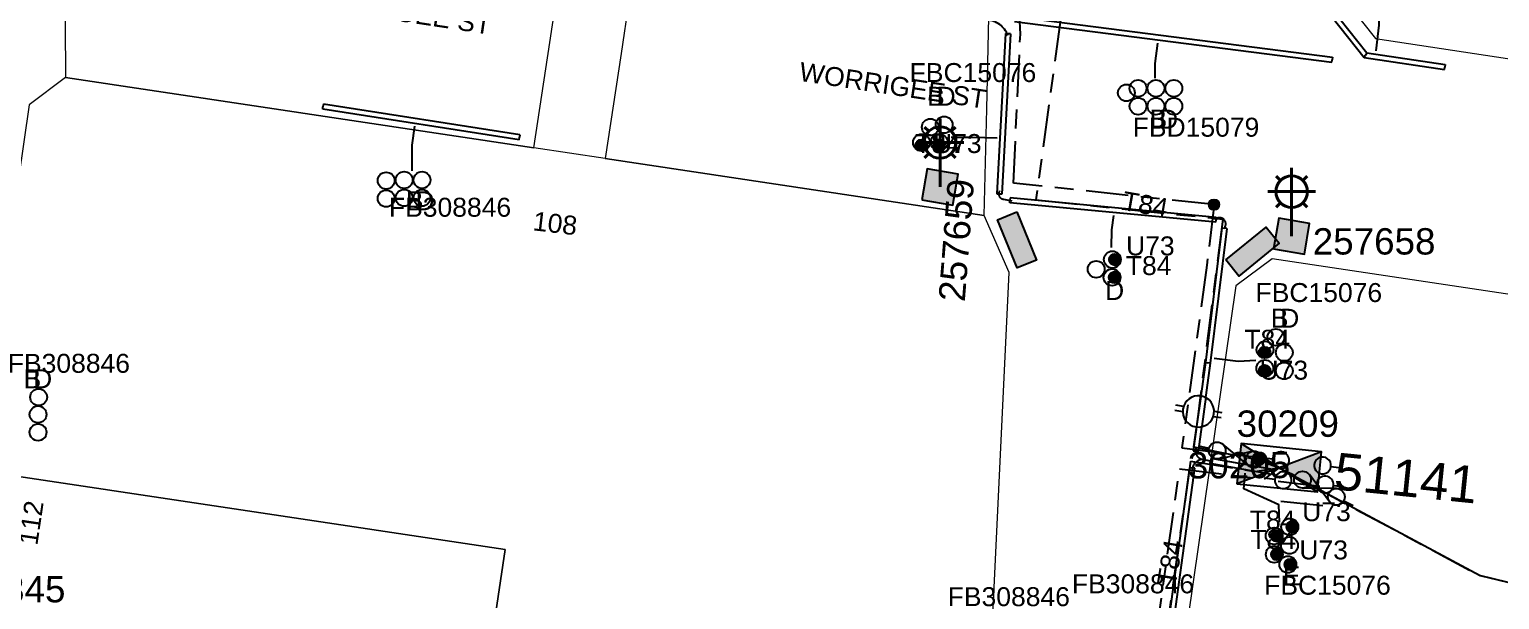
# Model space of a CAD drawing. Header units: metres. Extents: x 280709 to 281347, y 6137535 to 6138306.
# Drawn here: x 280893.6 to 281033.1, y 6137952.8 to 6138006.9 of the extents above; entities that cross this region are included whole.
import ezdxf
from ezdxf.enums import TextEntityAlignment as Align

# ---------------------------------------------------------------- set-up
doc = ezdxf.new("R2010")
doc.units = ezdxf.units.M
doc.linetypes.add('Cable Exist UG', pattern=[8.2, 4, -1.2, 1.8, -1.2])
doc.layers.get('0').update_dxf_attribs({"color": 6})
for name, color, linetype in [('_User DUCT CONFIGS', 7, 'Continuous'), ('Duct_SP_EXT', 7, 'Continuous'), ('Equip_HV_EXT', 7, 'Continuous'), ('Equip_LV_EXT', 7, 'Continuous'), ('Equip_SP_SL_EXT', 7, 'Continuous'), ('Mains_HV_EXT', 7, 'Continuous'), ('Mains_LV_EXT', 7, 'Continuous'), ('Services_SP_EXT', 7, 'Continuous'), ('Sub_SP_EXT', 7, 'Continuous'), ('SupportsOH_SP_TR_HV_LV_SL_EXT', 7, 'Continuous'), ('SupportsUG_SP_LV_EXT', 7, 'Continuous'), ('SupportsUG_SP_LV_SL_EXT', 7, 'Continuous'), ('Trench_SP_EXT', 7, 'Continuous')]:
    doc.layers.add(name, color=color, linetype=linetype)
doc.layers.add('Cadastre Land Parcels_SP_EXT', color=9, linetype='Continuous', lineweight=5)
doc.layers.add('Cadastre Roads_SP_EXT', color=9, linetype='Continuous', lineweight=5)
doc.styles.add('COLUMN_LABEL', font='arial.ttf')
doc.styles.add('iecARIAL', font='arial.ttf', dxfattribs={"height": 2})
doc.styles.add('PIT_LABEL', font='arial.ttf')
doc.styles.add('POLE_LABEL', font='arial.ttf')
doc.styles.get("Standard").update_dxf_attribs({"font": 'arial.ttf'})
doc.styles.add('SWITCH_LABEL', font='arial.ttf', dxfattribs={"height": 2.5})

# ---------------------------------------------------------------- blocks, each defined once
blk = doc.blocks.new('SUB_PADMOUNT_EXT')
for points in [[(0, 0), (-3.84, 1.92), (-3.84, -1.92)], [(0, 0), (3.84, 1.92), (3.84, -1.92)]]:
    blk.add_hatch(color=256).paths.add_polyline_path(points)
for p, q in [((3.84, 1.92), (-3.84, -1.92)), ((-3.84, 1.92), (3.84, -1.92))]:
    blk.add_line(p, q)
blk.add_lwpolyline([(-3.84, -1.92), (3.84, -1.92), (3.84, 1.92), (-3.84, 1.92)], close=True)
for tag, height, flags, p in [('ASSET_NUM', 3.5, 8, (2, 2)), ('STREET_CODE', 0.2, 9, (1.5, 0)), ('CONSTRUCTED_VOLTAGE', 0.2, 9, (1.5, -0.2)), ('OPERATING_VOLTAGE', 0.2, 9, (1.5, -0.6)), ('ORIENTATION', 0.2, 9, (1.5, -0.8)), ('OWNED_BY', 0.2, 9, (1.5, -1)), ('OPERATED_BY', 0.2, 9, (1.5, -1.2)), ('NO_PHASES', 0.2, 9, (1.5, -0.4)), ('MAINTAINED_BY', 0.2, 9, (1.5, -1.4)), ('SECONDARY_VOLTAGE', 0.2, 9, (1.5, -1.6)), ('STATE', 0.2, 9, (1.5, -1.8)), ('SUBSTATION_TYPE', 0.2, 9, (1.5, -2.2)), ('PARENT', 0.2, 9, (1.5, -2)), ('USAGE', 0.2, 9, (1.5, -2.4)), ('LEGEND', 0.2, 9, (1.5, -2.6)), ('LOCATION', 0.2, 9, (1.5, -2.8)), ('STREETNAME', 0.2, 9, (1.5, -3)), ('SUBURB', 0.2, 9, (1.5, -3.2)), ('Z', 0.2, 1, (1.5, -3.6)), ('NOTES', 0.2, 9, (1.5, -3.4))]:
    blk.add_attdef(tag, text='', height=height, dxfattribs=dict(flags=flags)).set_placement(p, align=Align.MIDDLE_LEFT)
blk = doc.blocks.new('COLUMN_EXT')
blk.add_hatch(color=256).paths.add_polyline_path([(-1.49, 1.48), (-1.49, -1.49), (1.48, -1.49), (1.48, 1.48)])
blk.add_lwpolyline([(-1.49, -1.49), (1.48, -1.49), (1.48, 1.48), (-1.49, 1.48)], close=True)
for tag, height, style, flags, p in [('ASSET_NUM', 2.5, 'COLUMN_LABEL', 8, (2, 2)), ('STRUCTURE_PLANT_NUMBER', 0.2, 'POLE_LABEL', 9, (1.81, 0.03)), ('STREET_CODE', 0.2, 'COLUMN_LABEL', 9, (1.81, -0.2))]:
    blk.add_attdef(tag, text='', height=height, dxfattribs=dict(style=style, flags=flags)).set_placement(p, align=Align.MIDDLE_LEFT)
at = {"flags": 9}
for tag, p in [('COLUMN_TYPE', (1.81, -0.4)), ('OWNED_BY', (1.81, -0.6)), ('STATE', (1.81, -0.8)), ('USAGE', (1.81, -1)), ('LEGEND', (1.81, -1.2)), ('LOCATION', (1.81, -1.4)), ('STREETNAME', (1.81, -1.6)), ('SUBURB', (1.81, -1.8)), ('NOTES', (1.81, -2))]:
    blk.add_attdef(tag, text='', height=0.2, dxfattribs=at).set_placement(p, align=Align.MIDDLE_LEFT)
at = {"flags": 1}
blk.add_attdef('Z', (1.81, -2.35), '', height=0.2, dxfattribs=at)
blk = doc.blocks.new('DUCT_EXT')
blk.add_circle((0, 0.8), 0.8)
at = {"flags": 1}
blk.add_attdef('Z', (0, 0), '', height=0.2, dxfattribs=at)
at = {"flags": 9}
for tag, p in [('DUCT_CODE', (0, 0)), ('XSECT_TYPE', (0, -0.2)), ('STATE', (0, -0.6)), ('FB_REFERENCE', (0, -0.4)), ('NOTES', (0, -0.8))]:
    blk.add_attdef(tag, text='', height=0.2, dxfattribs=at).set_placement(p, align=Align.MIDDLE_LEFT)
blk = doc.blocks.new('SL_LANTERN_EXT')
at = {"lineweight": 40}
for p, q in [((-1.46, 5.68), (-1.06, 5.28)), ((0, 1.97), (0, 6.47)), ((1.46, 5.68), (1.06, 5.28)), ((-2.25, 4.22), (2.25, 4.22)), ((-1.46, 2.76), (-1.06, 3.16)), ((1.46, 2.76), (1.06, 3.16)), ((0, 0), (0, 2.72))]:
    blk.add_line(p, q, dxfattribs=at)
blk.add_circle((0, 4.22), 1.5, dxfattribs=at)
at = {"style": 'iecARIAL', "flags": 9}
blk.add_attdef('ASSET_NUM', (1.5, 1.5), '', height=2.5, dxfattribs=at)
for tag, p, height, flags in [('CONSTRUCTED_VOLTAGE', (0.98, -0.65), 0.2, 9), ('CONTROL_TYPE', (0.98, -0.85), 0.2, 9), ('LANTERN_PURPOSE', (0.98, -1.05), 0.2, 9), ('LANTERN_TYPE', (0.98, -1.25), 0.2, 9), ('NO_PHASES', (0.98, -1.45), 0.2, 9), ('LNUMBER', (2.18, -3.25), 2.5, 8), ('OPERATING_VOLTAGE', (0.98, -1.65), 0.2, 9), ('ORIENTATION', (0.98, -1.85), 0.2, 9), ('OWNED_BY', (0.98, -2.05), 0.2, 9), ('STATE', (0.98, -2.25), 0.2, 9), ('USAGE', (0.98, -2.45), 0.2, 9), ('CEXIST', (0.98, -2.65), 0.2, 9), ('CNEW', (0.98, -2.85), 0.2, 9), ('CNUMBER', (0.98, -3.05), 0.2, 9), ('CREMOVE', (0.98, -3.25), 0.2, 9), ('CREPLACE', (0.98, -3.45), 0.2, 9), ('LKINGHEIGHT', (0.98, -3.65), 0.2, 9), ('LBRACKET', (0.98, -3.85), 0.2, 9), ('LBRACKETVOCAB', (0.98, -4.05), 0.2, 9), ('LCATEGORY', (0.98, -4.25), 0.2, 9), ('LCHARGE1', (0.98, -4.45), 0.2, 9), ('LCHARGE1PERCENT', (0.98, -4.65), 0.2, 9), ('LCHARGE2', (0.98, -4.85), 0.2, 9), ('LCHARGE2PERCENT', (0.98, -5.05), 0.2, 9), ('LCHARGE3', (0.98, -5.25), 0.2, 9), ('LCHARGE3PERCENT', (0.98, -5.45), 0.2, 9), ('LEXIST', (0.98, -5.65), 0.2, 9), ('LLAMP', (0.98, -5.85), 0.2, 9), ('LLAMPVOCAB', (0.98, -6.05), 0.2, 9), ('LMAST', (0.98, -6.25), 0.2, 9), ('LMASTVOCAB', (0.98, -6.45), 0.2, 9), ('LNEW', (0.98, -6.65), 0.2, 9), ('LANTNUMBER', (0.98, -6.85), 0.2, 9), ('LOUTREACH', (0.98, -7.25), 0.2, 9), ('LOUTREACHVOCAB', (0.98, -7.45), 0.2, 9), ('LRATECODE', (0.98, -7.65), 0.2, 9), ('LREMOVE', (0.98, -7.85), 0.2, 9), ('LREPLACE', (0.98, -8.05), 0.2, 9), ('LTYPE', (0.98, -8.25), 0.2, 9), ('LTYPEVOCAB', (0.98, -8.45), 0.2, 9), ('STREETNAME', (0.98, -9.25), 0.2, 9), ('SUBURB', (0.98, -9.45), 0.2, 1), ('LEGEND', (0.98, -8.65), 0.2, 9), ('LOCATION', (0.98, -8.85), 0.2, 9), ('NOTES', (0.98, -9.05), 0.2, 9)]:
    blk.add_attdef(tag, p, '', height=height, dxfattribs=dict(flags=flags))
blk = doc.blocks.new('POLE_EXT')
blk.add_hatch(color=256).paths.add_polyline_path([(-1, 0, 1), (1, 0, 1)])
blk.add_lwpolyline([(-1, 0, 1), (1, 0, 1)], format="xyb", close=True)
for tag, height, flags, p in [('pNumber', 2.5, 8, (-17.84, 2.07)), ('OWNED_BY', 0.2, 9, (1.35, -0.4)), ('SPECIAL_USE', 0.2, 9, (1.35, -0.8)), ('STATE', 0.2, 9, (1.35, -1)), ('cLV', 0.2, 9, (1.35, -1.4)), ('PARENT', 0.2, 9, (1.35, -0.6)), ('USAGE', 0.2, 9, (1.35, -1.2)), ('hDepth', 0.2, 9, (1.35, -1.6)), ('hDia', 0.2, 9, (1.35, -1.8)), ('cHV', 0.2, 9, (1.35, -2)), ('LBRACKET', 0.2, 9, (1.35, -2.2)), ('LExisting', 0.2, 9, (1.35, -2.4)), ('LANTNUMBER', 0.2, 9, (1.35, -2.6)), ('LOther', 0.2, 9, (1.35, -2.8)), ('cLinedev', 0.2, 9, (1.35, -3.4)), ('pExisting', 0.2, 9, (1.35, -3.8)), ('LRemove', 0.2, 9, (1.35, -3)), ('LEGEND', 0.2, 9, (1.35, -3.2)), ('LOCATION', 0.2, 9, (1.35, -3.6)), ('PFNUMBER', 0.2, 9, (1.35, -4)), ('NEWPFNUMBER', 0.2, 9, (1.35, -4.2)), ('pFooting', 0.2, 9, (1.35, -4.4)), ('pNew', 0.2, 9, (1.35, -4.6)), ('pRelocate', 0.2, 9, (1.35, -5)), ('pRemove', 0.2, 9, (1.35, -5.2)), ('pReplace', 0.2, 9, (1.35, -5.4)), ('pStay', 0.2, 9, (1.35, -5.6)), ('pType', 0.2, 9, (1.35, -5.8)), ('cspan', 0.2, 9, (1.35, -6)), ('STREETNAME', 0.2, 9, (1.35, -6.2)), ('SUBURB', 0.2, 9, (1.35, -6.4)), ('OPERATED_BY', 0.2, 9, (1.36, -7.01)), ('NOTES', 0.2, 9, (1.35, -6.6)), ('MAINTAINED_BY', 0.2, 9, (1.36, -6.81))]:
    blk.add_attdef(tag, text='', height=height, dxfattribs=dict(flags=flags)).set_placement(p, align=Align.MIDDLE_LEFT)
at = {"style": 'POLE_LABEL'}
for tag, height, flags, p in [('ASSET_NUM', 2.5, 8, (2, 2)), ('STRUCTURE_PLANT_NUMBER', 0.2, 9, (1.35, 0.03)), ('STREET_CODE', 0.2, 9, (1.35, -0.2))]:
    blk.add_attdef(tag, text='', height=height, dxfattribs=dict(at, flags=flags)).set_placement(p, align=Align.MIDDLE_LEFT)
at = {"flags": 1}
blk.add_attdef('Z', (1.35, -7.33), '', height=0.2, dxfattribs=at)
blk = doc.blocks.new('LV_UG_LINKS_OPEN_EXT')
for p, q in [((-0.25, 1.47), (-0.25, 2.22)), ((0.25, 1.47), (0.25, 2.22)), ((-0.25, -1.47), (-0.25, -2.22)), ((0.25, -1.47), (0.25, -2.22))]:
    blk.add_line(p, q)
at = {"flags": 9}
for tag, p in [('ACTUAL_STATUS', (0, 0)), ('CONSTRUCTED_VOLTAGE', (0, -0.2)), ('OPERATING_VOLTAGE', (0, -0.6)), ('ORIENTATION', (0, -0.8)), ('STATE', (0, -1)), ('SWITCH_TYPE', (0, -1.2)), ('NO_PHASES', (0, -0.4)), ('USAGE', (0, -1.4)), ('NOTES', (0, -1.6))]:
    blk.add_attdef(tag, text='', height=0.2, dxfattribs=at).set_placement(p, align=Align.MIDDLE_LEFT)
at = {"flags": 1}
blk.add_attdef('Z', (0, 0), '', height=0.2, dxfattribs=at)
blk.add_wipeout([(-0.25, 1.47), (-0.43, 1.43), (-0.61, 1.36), (-0.77, 1.28), (-0.93, 1.17), (-1.07, 1.05), (-1.19, 0.9), (-1.29, 0.75), (-1.38, 0.58), (-1.44, 0.4), (-1.48, 0.22), (-1.49, 0.03), (-1.49, -0.16), (-1.45, -0.34), (-1.4, -0.52), (-1.32, -0.69), (-1.23, -0.85), (-1.11, -1), (-0.98, -1.13), (-0.83, -1.24), (-0.66, -1.34), (-0.49, -1.41), (-0.31, -1.46), (-0.13, -1.49), (0.06, -1.49), (0.25, -1.47), (0.43, -1.43), (0.61, -1.36), (0.77, -1.28), (0.93, -1.17), (1.07, -1.05), (1.19, -0.9), (1.29, -0.75), (1.38, -0.58), (1.44, -0.4), (1.48, -0.22), (1.49, -0.03), (1.49, 0.16), (1.45, 0.34), (1.4, 0.52), (1.32, 0.69), (1.23, 0.85), (1.11, 1), (0.98, 1.13), (0.83, 1.24), (0.66, 1.34), (0.49, 1.41), (0.31, 1.46), (0.13, 1.49), (-0.06, 1.49)])
blk.add_lwpolyline([(0, -1.49, 1), (0, 1.49, 1)], format="xyb", close=True)
blk = doc.blocks.new('LV_UG_DFUSE_CLOSED_EXT')
for points in [[(1, 0), (0, 0)], [(5.04, 0.73), (2.16, -0.72)], [(5.05, -0.71), (2.16, 0.72)], [(6.2, 0.01), (7.2, 0.01)]]:
    blk.add_lwpolyline(points)
for centre in [(1.8, 0), (5.4, 0.01)]:
    blk.add_circle(centre, 0.8)
at = {"flags": 9}
for tag, p in [('ACTUAL_STATUS', (0, 0)), ('CONSTRUCTED_VOLTAGE', (0, -0.2)), ('OPERATING_VOLTAGE', (0, -0.6)), ('ORIENTATION', (0, -0.8)), ('STATE', (0, -1)), ('SWITCH_TYPE', (0, -1.2)), ('NO_PHASES', (0, -0.4)), ('USAGE', (0, -1.4)), ('NOTES', (0, -1.6))]:
    blk.add_attdef(tag, text='', height=0.2, dxfattribs=at).set_placement(p, align=Align.MIDDLE_LEFT)
at = {"flags": 1}
blk.add_attdef('Z', (0, 0), '', height=0.2, dxfattribs=at)
blk = doc.blocks.new('SWG_HOLEC_SU_EXT')
blk.add_line((1.8, -2), (5.8, -2))
for points in [[(1, 0), (0, 0)], [(6.6, 0), (7.6, 0)]]:
    blk.add_lwpolyline(points)
for points in [[(1.8, -0.8, 1), (1.8, 0.8, 1)], [(5.8, -0.8, 1), (5.8, 0.8, 1)]]:
    blk.add_lwpolyline(points, format="xyb", close=True)
at = {"style": 'SWITCH_LABEL', "flags": 8}
blk.add_attdef('ASSET_NUM', text='', height=2.5, rotation=179.9544, dxfattribs=at).set_placement((-2.4, 0), align=Align.MIDDLE_LEFT)
at = {"flags": 1}
blk.add_attdef('Z', (0, 0), '', height=0.2, dxfattribs=at)
at = {"flags": 9}
for tag, p in [('ACTUAL_STATUS', (0, -0.4)), ('CONSTRUCTED_VOLTAGE', (0, -0.6)), ('OPERATING_VOLTAGE', (0, -1)), ('ORIENTATION', (0, -1.2)), ('OWNED_BY', (0, -1.4)), ('NO_PHASES', (0, -0.8)), ('STATE', (0, -1.8)), ('SWITCH_TYPE', (0, -2)), ('STREETNAME', (0, -2.6)), ('SUBURB', (0, -2.8)), ('PARENT', (0, -1.6)), ('USAGE', (0, -2.2)), ('LOCATION', (0, -2.4)), ('NOTES', (0, -3))]:
    blk.add_attdef(tag, text='', height=0.2, dxfattribs=at).set_placement(p, align=Align.MIDDLE_LEFT)
at = {"style": 'SWITCH_LABEL', "flags": 9}
blk.add_attdef('STREET_CODE', text='', height=0.2, dxfattribs=at).set_placement((0, -0.2), align=Align.MIDDLE_LEFT)
blk = doc.blocks.new('CABLE_LARGE_EXT')
h = blk.add_hatch(color=256)
edge = h.paths.add_edge_path()
edge.add_arc((0, 0.55), 0.55, 0, 360)
blk.add_circle((0, 0.55), 0.55)
at = {"flags": 1}
blk.add_attdef('Z', (0, 0), '', height=0.2, dxfattribs=at)
at = {"flags": 9}
for tag, p in [('COND_CODE', (0, 0)), ('STATE', (0, -0.4)), ('XSECT_SIZE', (0, -0.6)), ('FB_REFERENCE', (0, -0.2)), ('NOTES', (0, -0.8))]:
    blk.add_attdef(tag, text='', height=0.2, dxfattribs=at).set_placement(p, align=Align.MIDDLE_LEFT)
blk = doc.blocks.new('PIT_EXT')
blk.add_hatch(color=256).paths.add_polyline_path([(-2.47, 0.99), (2.47, 0.99), (2.47, -0.99), (-2.47, -0.99)])
at = {"lineweight": -3}
blk.add_lwpolyline([(-2.47, 0.99), (2.47, 0.99), (2.47, -0.99), (-2.47, -0.99)], close=True, dxfattribs=at)
at = {"style": 'PIT_LABEL'}
for tag, height, flags, p in [('ASSET_NUM', 2.5, 8, (2, 2)), ('STREET_CODE', 0.2, 9, (0, -0.2))]:
    blk.add_attdef(tag, text='', height=height, dxfattribs=dict(at, flags=flags)).set_placement(p, align=Align.MIDDLE_LEFT)
at = {"flags": 1}
blk.add_attdef('Z', (0, 0), '', height=0.2, dxfattribs=at)
at = {"flags": 9}
for tag, p in [('OWNED_BY', (0, -0.4)), ('STATE', (0, -0.6)), ('SUPPORT_TYPE', (0, -0.8)), ('USAGE', (0, -1)), ('LOCATION', (0, -1.2)), ('NOTES', (0, -1.4))]:
    blk.add_attdef(tag, text='', height=0.2, dxfattribs=at).set_placement(p, align=Align.MIDDLE_LEFT)
blk = doc.blocks.new('CONNECTOR_NODE_EXT')
h = blk.add_hatch(color=256)
edge = h.paths.add_edge_path()
edge.add_arc((0, 0), 0.5, 0, 360)
blk.add_circle((0, 0), 0.5)
at = {"flags": 1}
blk.add_attdef('Z', (0, 0), '', height=0.2, dxfattribs=at)
at = {"flags": 9}
for tag, p in [('CONNECTOR_TYPE', (0, 0)), ('CONSTRUCTED_VOLTAGE', (0, -0.2)), ('OPERATING_VOLTAGE', (0, -0.6)), ('ORIENTATION', (0, -0.8)), ('SUBTYPE', (0, -1)), ('NO_PHASES', (0, -0.4)), ('USAGE', (0, -1.2)), ('NOTES', (0, -1.4))]:
    blk.add_attdef(tag, text='', height=0.2, dxfattribs=at).set_placement(p, align=Align.MIDDLE_LEFT)

msp = doc.modelspace()

# ---------------------------------------------------------------- linework, layer by layer
at = {"layer": '_User DUCT CONFIGS'}
for points in [[(281021.68, 6138009.79), (281021.68, 6138007.32), (281021.4, 6138004.87)], [(281000.43, 6138002.29), (281000.43, 6138003.68), (281000.71, 6138005.6)], [(281000.43, 6138002.29), (281000.43, 6138003.68), (281000.71, 6138005.6)], [(280929.9, 6137993.49), (280929.9, 6137995.92), (280930.17, 6137997.74)], [(280981.08, 6137996.68), (280983.11, 6137996.67), (280985.44, 6137996.63)], [(280996.31, 6137986.2), (280996.32, 6137987.9), (280996.52, 6137989.25)], [(281010.01, 6137975.49), (281008.32, 6137975.39), (281006.04, 6137975.67)], [(281012.25, 6137960.11), (281012.18, 6137961.77), (281008.87, 6137963.3), (281009, 6137964.78)]]:
    msp.add_lwpolyline(points, dxfattribs=at)
at = {"layer": 'Cadastre Land Parcels_SP_EXT', "linetype": 'Continuous'}
for points in [[(281047.56, 6138054.86), (281026.78, 6138057.97), (281017.73, 6138051.23), (281013.74, 6138023.37), (281014.09, 6138015.24), (281021.36, 6138006.04), (281040.16, 6138003.22), (281047.56, 6138054.86)], [(280985, 6137950.59), (280986.57, 6137983.82), (280984.22, 6137989.25), (280948.24, 6137994.65), (280941.48, 6137995.66), (280897, 6138002.34), (280893.56, 6137999.77), (280888.53, 6137965.07), (280938.73, 6137957.54), (280936.89, 6137945), (280983.27, 6137938.36), (280985, 6137950.59)], [(281086.77, 6137935.1), (281093.08, 6137969.87), (281090.65, 6137973.27), (281011.55, 6137985.14), (281008.11, 6137982.58), (280997.01, 6137905.48), (281036.79, 6137899.51), (281078.29, 6137893.3), (281086.77, 6137935.1)], [(280938.73, 6137957.54), (280888.53, 6137965.07), (280886.66, 6137952.18), (280936.46, 6137945.06), (280936.89, 6137945), (280938.73, 6137957.54)]]:
    msp.add_lwpolyline(points, close=True, dxfattribs=at)
at = {"layer": 'Cadastre Roads_SP_EXT', "linetype": 'Continuous'}
for points in [[(280942.97, 6138005.66), (280944.46, 6138015.56), (280896.87, 6138022.71), (280897, 6138002.34), (280941.48, 6137995.66), (280942.97, 6138005.66)], [(280984.46, 6137999.36), (280984.69, 6138009.52), (280951.22, 6138014.55), (280949.74, 6138004.63), (280948.24, 6137994.65), (280984.22, 6137989.25), (280984.46, 6137999.36)]]:
    msp.add_lwpolyline(points, close=True, dxfattribs=at)
at = {"layer": 'Duct_SP_EXT'}
for p, q in [((281012.49, 6138014.11), (281020.28, 6138004.25)), ((281012.95, 6138014.3), (281020.54, 6138004.7)), ((280987.1, 6138007.66), (281017.22, 6138003.8)), ((280987.16, 6138008.13), (281017.28, 6138004.28)), ((280986.24, 6138006.52), (280985.42, 6137991.3)), ((280986.72, 6138006.5), (280985.9, 6137991.27)), ((280986.24, 6138006.52), (280986.48, 6138006.51)), ((280986.72, 6138006.5), (280986.48, 6138006.51)), ((281017.28, 6138004.28), (281017.25, 6138004.04)), ((281020.28, 6138004.25), (281020.41, 6138004.48)), ((281020.28, 6138004.25), (281027.9, 6138003.11)), ((281020.54, 6138004.7), (281020.41, 6138004.48)), ((281020.54, 6138004.7), (281027.97, 6138003.58)), ((281017.22, 6138003.8), (281017.25, 6138004.04)), ((281027.9, 6138003.11), (281027.94, 6138003.34)), ((281027.97, 6138003.58), (281027.94, 6138003.34)), ((280921.42, 6137999.34), (280921.45, 6137999.58)), ((280940.06, 6137996.44), (280921.42, 6137999.34)), ((280921.49, 6137999.81), (280921.45, 6137999.58)), ((280940.13, 6137996.91), (280921.49, 6137999.81)), ((280940.06, 6137996.44), (280940.09, 6137996.67)), ((280940.13, 6137996.91), (280940.09, 6137996.67)), ((280985.42, 6137991.3), (280985.66, 6137991.28)), ((280985.9, 6137991.27), (280985.66, 6137991.28)), ((280986.64, 6137990.44), (280986.66, 6137990.68)), ((281006.21, 6137988.6), (280986.64, 6137990.44)), ((280986.68, 6137990.92), (280986.66, 6137990.68)), ((281006.25, 6137989.07), (280986.68, 6137990.92)), ((281006.21, 6137988.6), (281006.23, 6137988.84)), ((281006.25, 6137989.07), (281006.23, 6137988.84)), ((281006.77, 6137988.08), (281005.21, 6137975.29)), ((281007.25, 6137988.02), (281005.68, 6137975.23)), ((281006.77, 6137988.08), (281007.01, 6137988.05)), ((281007.25, 6137988.02), (281007.01, 6137988.05)), ((281005.21, 6137975.29), (281005.21, 6137975.29)), ((281005.21, 6137975.29), (281005.45, 6137975.26)), ((281005.21, 6137975.29), (281005.45, 6137975.26)), ((281005.68, 6137975.23), (281005.45, 6137975.26)), ((281005.68, 6137975.23), (281005.45, 6137975.26)), ((281005.68, 6137975.23), (281005.68, 6137975.23)), ((281004.06, 6137966.91), (281004.3, 6137966.88)), ((281004.54, 6137966.84), (281004.3, 6137966.88)), ((281000.58, 6137942.48), (281003.75, 6137965.31)), ((281001.06, 6137942.42), (281004.22, 6137965.25)), ((281003.75, 6137965.31), (281003.99, 6137965.28)), ((281004.22, 6137965.25), (281003.99, 6137965.28)), ((281005.67, 6137965.7), (281005.71, 6137965.94)), ((281011.51, 6137964.66), (281005.67, 6137965.7)), ((281005.76, 6137966.17), (281005.71, 6137965.94)), ((281011.6, 6137965.14), (281005.76, 6137966.17)), ((281011.6, 6137965.14), (281011.56, 6137964.9)), ((281011.51, 6137964.66), (281011.56, 6137964.9))]:
    msp.add_line(p, q, dxfattribs=at)
at = {"layer": 'Mains_HV_EXT', "linetype": 'Cable Exist UG'}
for points in [[(281006.03, 6137990.28), (280986.99, 6137992.31), (280987.65, 6138006.47), (280987.57, 6138008.31), (280990.29, 6138010.69), (280991.01, 6138014.31), (280985.3, 6138015.13), (280980.52, 6138015.79), (280980.7, 6138017.58)], [(280999.35, 6137940.84), (281002.77, 6137965.2), (281010.83, 6137964.21), (281012.22, 6137965.29)]]:
    msp.add_lwpolyline(points, dxfattribs=at)
at = {"layer": 'Mains_LV_EXT', "linetype": 'Cable Exist UG'}
for points in [[(280997.41, 6137936.81), (280999.84, 6137937.68), (281003.83, 6137965.91), (281009.91, 6137964.95), (281012.22, 6137965.29)], [(281010.28, 6137966.03), (281009.93, 6137966.16), (281012.22, 6137965.29)]]:
    msp.add_lwpolyline(points, dxfattribs=at)
at = {"layer": 'Services_SP_EXT'}
msp.add_lwpolyline([(281012.22, 6137965.29), (281031.28, 6137955.06), (281071.52, 6137945.36), (281082.96, 6137949.51)], dxfattribs=at)
at = {"layer": 'Trench_SP_EXT', "linetype": 'Cable Exist UG'}
for points in [[(280984.48, 6138007.82, -0.294659), (280986.46, 6138006.35)], [(280985.68, 6137991.58, 0.601507), (280986.06, 6137990.8), (280986.06, 6137990.8), (280986.84, 6137990.64)], [(281006.11, 6137988.85, -0.968971), (281007.01, 6137988.05)], [(281004.33, 6137967.14, 0.464493), (281004.89, 6137966.11), (281004.89, 6137966.11), (281005.9, 6137965.92)], [(281003.96, 6137965.07, -0.405171), (281005.01, 6137966.09), (281005.01, 6137966.09), (281005.87, 6137965.91)]]:
    msp.add_lwpolyline(points, format="xyb", dxfattribs=at)
msp.add_lwpolyline([(281012.3, 6137965.21), (281031.2, 6137955.09), (281071.52, 6137945.36), (281081.74, 6137948.99)], dxfattribs=at)

# ---------------------------------------------------------------- block references
at = {"layer": '_User DUCT CONFIGS'}
for name, p in [('DUCT_EXT', (280997.71, 6138000.1)), ('DUCT_EXT', (280998.82, 6138000.52)), ('DUCT_EXT', (281000.52, 6138000.52)), ('DUCT_EXT', (281002.22, 6138000.52)), ('DUCT_EXT', (280998.82, 6137998.82)), ('DUCT_EXT', (281000.52, 6137998.82)), ('DUCT_EXT', (281002.22, 6137998.82)), ('DUCT_EXT', (280980.42, 6137997.05)), ('DUCT_EXT', (280979.1, 6137996.83)), ('DUCT_EXT', (280978.26, 6137995.37)), ('CABLE_LARGE_EXT', (280978.26, 6137995.37)), ('DUCT_EXT', (280979.95, 6137995.39)), ('CABLE_LARGE_EXT', (280979.95, 6137995.39)), ('DUCT_EXT', (281011.9, 6137976.87)), ('DUCT_EXT', (281010.87, 6137975.7)), ('CABLE_LARGE_EXT', (281010.83, 6137975.69)), ('DUCT_EXT', (281012.7, 6137975.43)), ('DUCT_EXT', (281010.86, 6137973.93)), ('CABLE_LARGE_EXT', (281010.84, 6137973.95)), ('DUCT_EXT', (281012.7, 6137973.69)), ('DUCT_EXT', (280894.46, 6137971.2)), ('DUCT_EXT', (280894.4, 6137969.56)), ('DUCT_EXT', (280894.4, 6137967.86))]:
    msp.add_blockref(name, p, dxfattribs=at)
for name, p, rotation in [('DUCT_EXT', (280928.25, 6137992.56), 90), ('DUCT_EXT', (280929.95, 6137992.62), 90), ('DUCT_EXT', (280931.65, 6137992.62), 90), ('DUCT_EXT', (280928.25, 6137990.86), 90), ('DUCT_EXT', (280929.95, 6137990.92), 90), ('DUCT_EXT', (280931.65, 6137990.92), 90), ('DUCT_EXT', (280995.65, 6137984.14), 90.0000000000002), ('DUCT_EXT', (280997.18, 6137985.06), 90.0000000000002), ('CABLE_LARGE_EXT', (280997.18, 6137985.06), 90.0000000000002), ('DUCT_EXT', (280997.15, 6137983.37), 90.0000000000002), ('CABLE_LARGE_EXT', (280997.15, 6137983.37), 90.0000000000002), ('DUCT_EXT', (281012.54, 6137958.82), 90.17249248557714), ('DUCT_EXT', (281014.02, 6137959.69), 90.17249248557714), ('CABLE_LARGE_EXT', (281014.02, 6137959.69), 90.17249248557714), ('CABLE_LARGE_EXT', (281012.54, 6137958.82), 90.17249248557714), ('DUCT_EXT', (281014, 6137957.92), 90.17249248557714), ('DUCT_EXT', (281012.55, 6137957.07), 90.17249248557714), ('CABLE_LARGE_EXT', (281012.55, 6137957.07), 90.17249248557714), ('DUCT_EXT', (281013.84, 6137956.11), 90.17249248557714), ('CABLE_LARGE_EXT', (281013.83, 6137956.11), 90.17249248557714)]:
    msp.add_blockref(name, p, dxfattribs=dict(at, rotation=rotation))
at = {"layer": 'Equip_HV_EXT'}
msp.add_blockref('CONNECTOR_NODE_EXT', (281006.03, 6137990.28), dxfattribs=at)
ref = msp.add_blockref('SWG_HOLEC_SU_EXT', (281010.58, 6137966.23), dxfattribs=dict(at, rotation=352.9264623740797))
ref.add_attrib('ASSET_NUM', '30209', dxfattribs={"layer": '0', "height": 2.5, "style": 'SWITCH_LABEL'}).set_placement((281008.18, 6137967.48), align=Align.BOTTOM_LEFT)
ref = msp.add_blockref('SWG_HOLEC_SU_EXT', (281010.8, 6137964.29), dxfattribs=dict(at, rotation=354.2007821575655))
ref.add_attrib('ASSET_NUM', '30205', dxfattribs={"layer": '0', "height": 2.5, "rotation": 0.2009, "style": 'SWITCH_LABEL'}).set_placement((281008.4, 6137965.54), align=Align.MIDDLE_CENTER)
at = {"layer": 'Equip_LV_EXT'}
msp.add_blockref('CONNECTOR_NODE_EXT', (281010.28, 6137966.03), dxfattribs=at)
at = {"layer": 'Equip_LV_EXT', "rotation": 332.8984852426452}
msp.add_blockref('LV_UG_DFUSE_CLOSED_EXT', (281012.83, 6137964.98), dxfattribs=at)
at = {"layer": 'Equip_SP_SL_EXT'}
for p in [(280980.02, 6137991.96), (281013.4, 6137987.29)]:
    msp.add_blockref('SL_LANTERN_EXT', p, dxfattribs=at)
at = {"layer": 'Sub_SP_EXT'}
ref = msp.add_blockref('SUB_PADMOUNT_EXT', (281012.22, 6137965.29), dxfattribs=dict(at, rotation=354.1849005642238))
ref.add_attrib('ASSET_NUM', '51141', dxfattribs={"layer": '0', "height": 3.5, "rotation": 354.1849}).set_placement((281017.51, 6137965.01), align=Align.MIDDLE_LEFT)
at = {"layer": 'SupportsOH_SP_TR_HV_LV_SL_EXT'}
ref = msp.add_blockref('POLE_EXT', (280882.77, 6137953.01), dxfattribs=at)
ref.add_attrib('ASSET_NUM', '1H0345', dxfattribs={"layer": '0', "height": 2.5, "style": 'POLE_LABEL'}).set_placement((280884.77, 6137953.76), align=Align.MIDDLE_LEFT)
at = {"layer": 'SupportsUG_SP_LV_EXT'}
for p, rotation in [((280987.34, 6137986.93), 292.1638069647826), ((281009.69, 6137985.82), 39.19376900289152)]:
    msp.add_blockref('PIT_EXT', p, dxfattribs=dict(at, rotation=rotation))
at = {"layer": 'SupportsUG_SP_LV_SL_EXT'}
ref = msp.add_blockref('COLUMN_EXT', (280980.02, 6137991.96), dxfattribs=dict(at, rotation=350.208960686092))
ref.add_attrib('ASSET_NUM', '257659', dxfattribs={"layer": '0', "height": 2.5, "rotation": 85.5915, "style": 'COLUMN_LABEL'}).set_placement((280982.02, 6137992.71), align=Align.MIDDLE_RIGHT)
ref = msp.add_blockref('COLUMN_EXT', (281013.4, 6137987.29), dxfattribs=dict(at, rotation=350.2125621563095))
ref.add_attrib('ASSET_NUM', '257658', dxfattribs={"layer": '0', "height": 2.5, "style": 'COLUMN_LABEL'}).set_placement((281015.4, 6137988.04), align=Align.TOP_LEFT)

# ---------------------------------------------------------------- texts
at = {"layer": '_User DUCT CONFIGS'}
for s, p in [('FBC15076', (280977.14, 6138001.92)), ('B', (280978.79, 6137999.67)), ('D', (280979.69, 6137999.67)), ('FBD15079', (280998.31, 6137996.73)), ('B', (280999.91, 6137997.5)), ('D', (281000.81, 6137997.5)), ('T84', (280977.66, 6137995.17)), ('U73', (280979.36, 6137995.18)), ('FB308846', (280927.71, 6137989.13)), ('B', (280929.32, 6137989.74)), ('D', (280930.22, 6137989.74)), ('U73', (280997.68, 6137985.46)), ('T84', (280997.66, 6137983.59)), ('D', (280995.69, 6137981.22)), ('FBC15076', (281009.97, 6137981.03)), ('B', (281011.42, 6137978.6)), ('D', (281012.31, 6137978.59)), ('T84', (281008.91, 6137976.59)), ('FB308846', (280891.53, 6137974.31)), ('U73', (281010.35, 6137973.66)), ('B', (280893.03, 6137972.84)), ('D', (280893.93, 6137972.84)), ('T84', (281009.43, 6137959.43)), ('U73', (281014.4, 6137960.22)), ('T84', (281009.48, 6137957.59)), ('U73', (281014.13, 6137956.59)), ('E', (281012.55, 6137954.13)), ('FB308846', (280980.75, 6137952.15)), ('FB308846', (280992.54, 6137953.37)), ('FBC15076', (281010.79, 6137953.24))]:
    msp.add_text(s, height=1.8, dxfattribs=at).set_placement(p)
at = {"layer": 'Cadastre Land Parcels_SP_EXT'}
for s, rotation, p in [('108', 353.3201, (280941.3, 6137987.85)), ('112', 81.6136, (280894.33, 6137957.86))]:
    msp.add_text(s, height=1.8, rotation=rotation, dxfattribs=at).set_placement(p)
at = {"layer": 'Cadastre Roads_SP_EXT'}
for rotation, p in [(351.4342, (280919.61, 6138009.07)), (351.4001, (280966.56, 6138002.05))]:
    msp.add_text('WORRIGEE ST', height=1.8, rotation=rotation, dxfattribs=at).set_placement(p)
at = {"layer": 'Mains_LV_EXT'}
for rotation, p in [(350.0942, (280997.22, 6137989.79)), (80.4832, (281002.38, 6137954.01))]:
    msp.add_text('T84', height=1.8, rotation=rotation, dxfattribs=at).set_placement(p)

# ---------------------------------------------------------------- next in the draw order: block references
at = {"layer": 'Equip_LV_EXT', "rotation": 81.25769300175449}
msp.add_blockref('LV_UG_LINKS_OPEN_EXT', (281004.55, 6137970.64), dxfattribs=at)

# ---------------------------------------------------------------- next in the draw order: linework, layer by layer
at = {"layer": 'Duct_SP_EXT'}
for p, q in [((281005.21, 6137975.29), (281004.06, 6137966.91)), ((281005.68, 6137975.23), (281004.54, 6137966.84))]:
    msp.add_line(p, q, dxfattribs=at)
at = {"layer": 'Mains_HV_EXT', "linetype": 'Cable Exist UG'}
msp.add_lwpolyline([(281006.03, 6137990.28), (281005.35, 6137984.53), (281002.99, 6137967.17), (281010.46, 6137966.25), (281012.22, 6137965.29)], dxfattribs=at)
at = {"layer": 'Mains_LV_EXT', "linetype": 'Cable Exist UG'}
for points in [[(280982.18, 6138016.42), (280983.79, 6138017.17), (280992.57, 6138015.99), (280989.13, 6137990.73), (281006.86, 6137988.9), (281004.55, 6137970.64)], [(281004.55, 6137970.64), (281004.09, 6137967.29), (281010.28, 6137966.03)]]:
    msp.add_lwpolyline(points, dxfattribs=at)

# ---------------------------------------------------------------- next in the draw order: block references
at = {"layer": 'Equip_LV_EXT', "rotation": 166.2038665738744}
msp.add_blockref('LV_UG_DFUSE_CLOSED_EXT', (281011.58, 6137965.65), dxfattribs=at)

doc.saveas('drawing.dxf')
